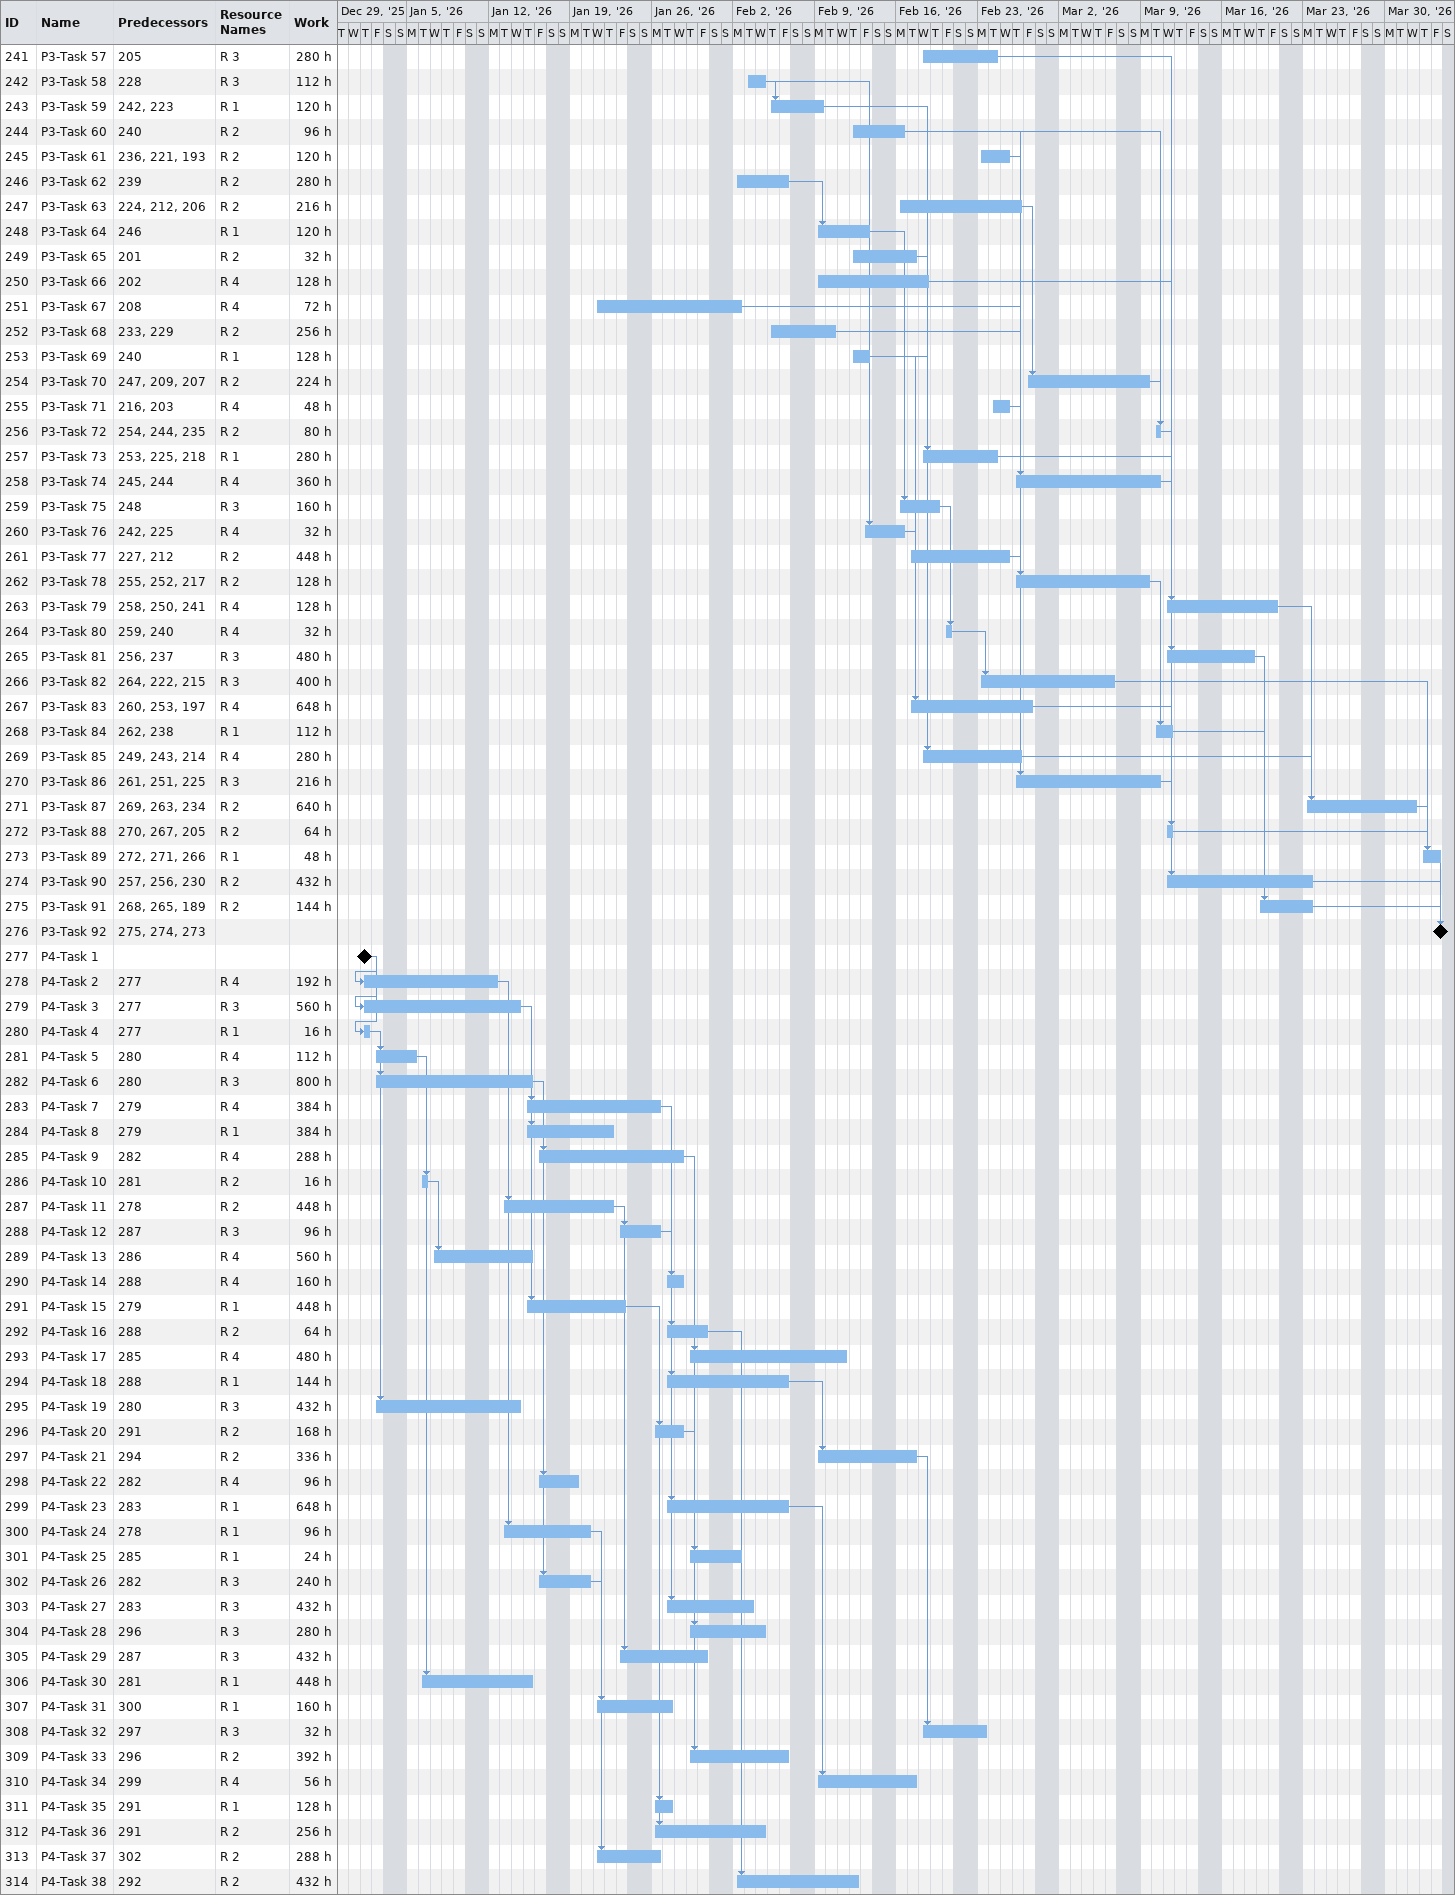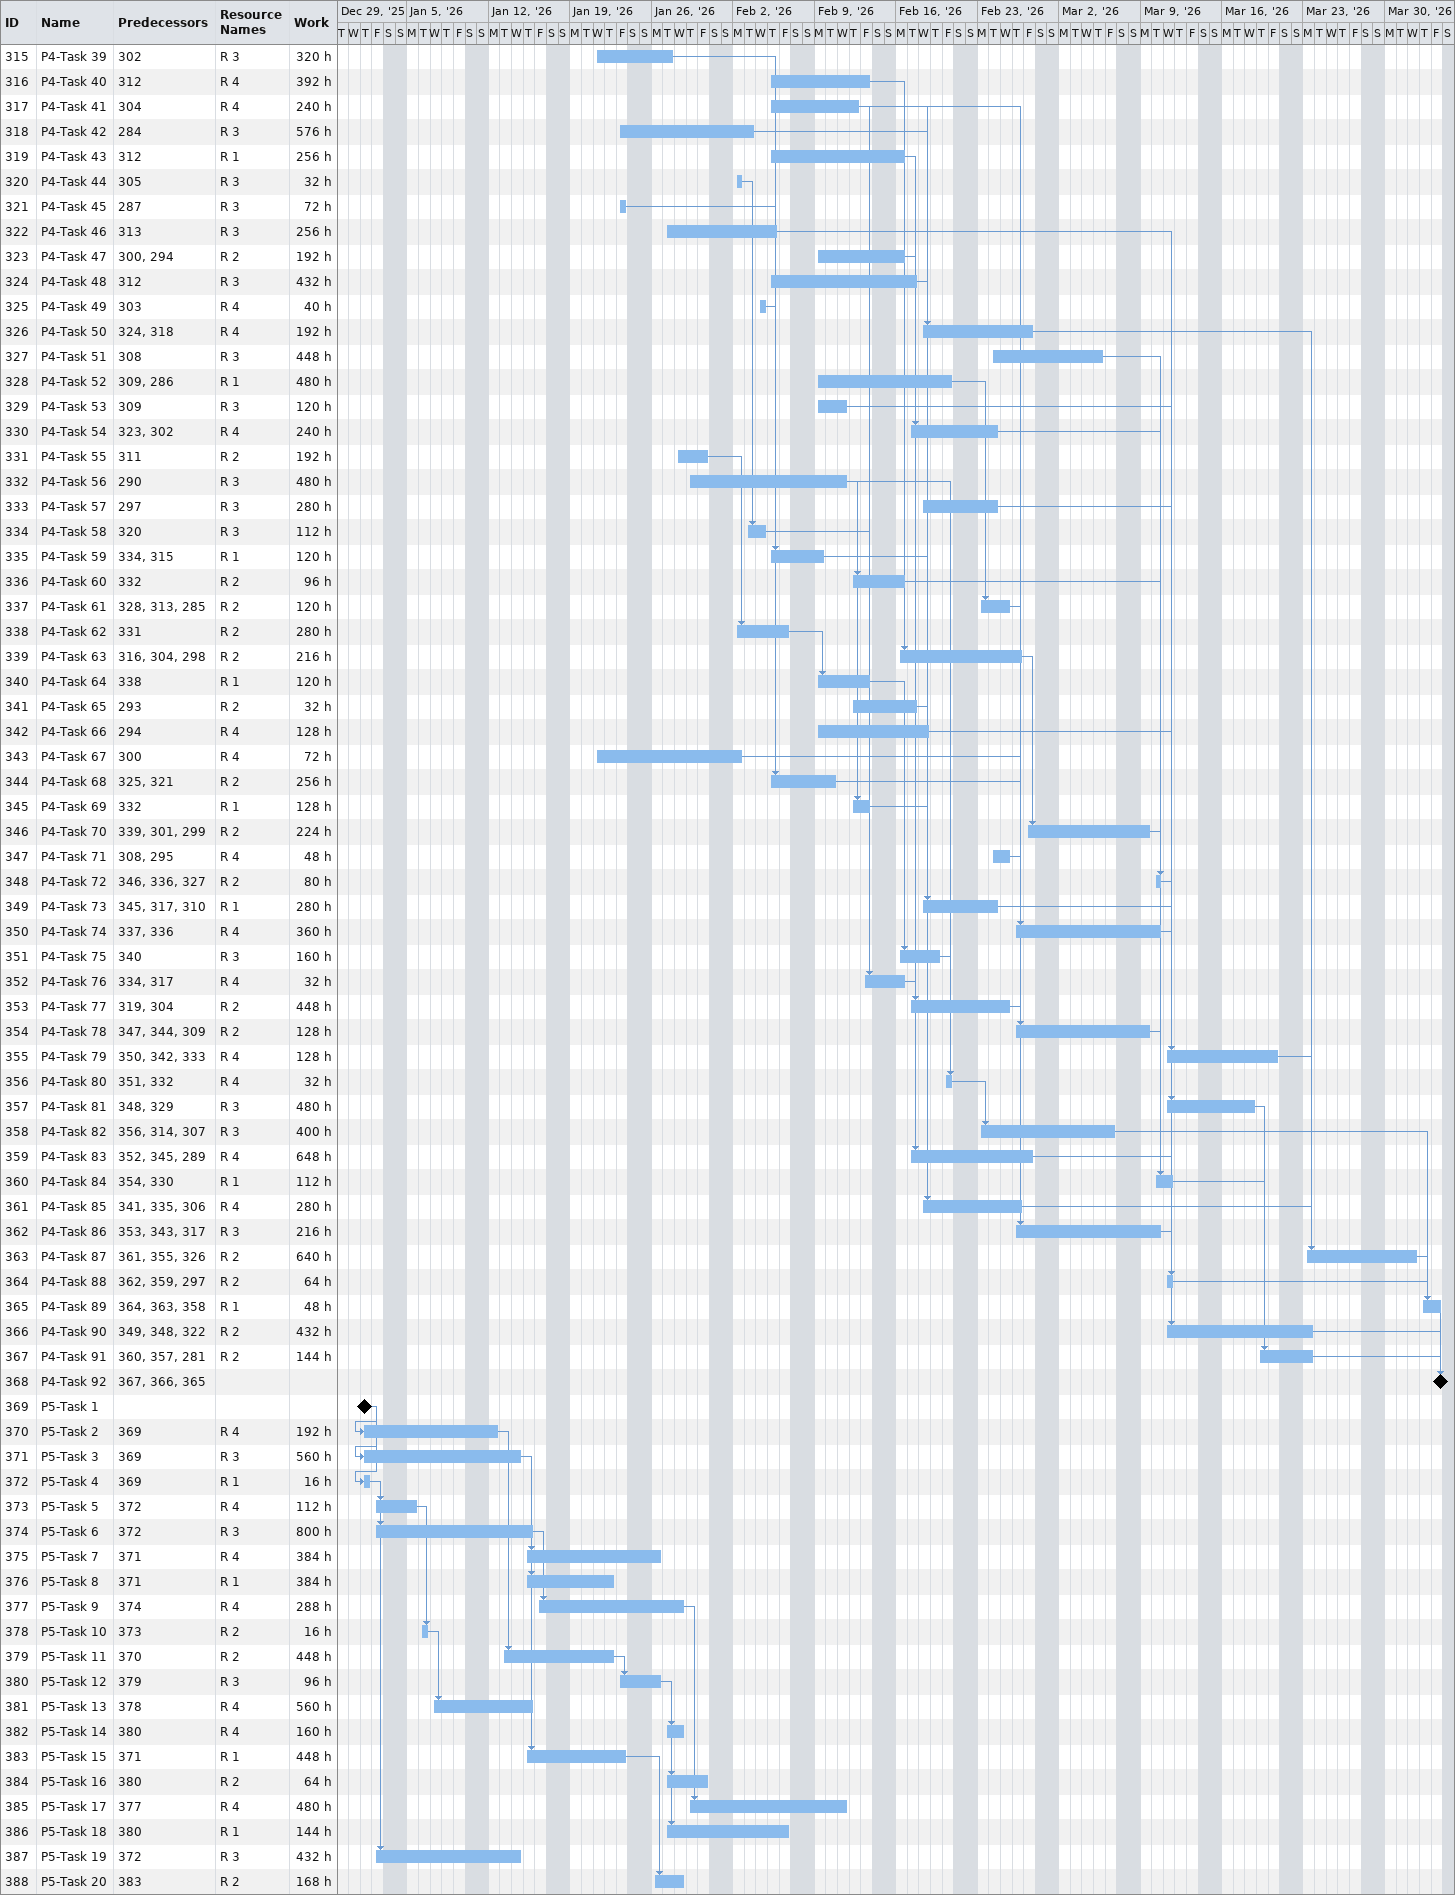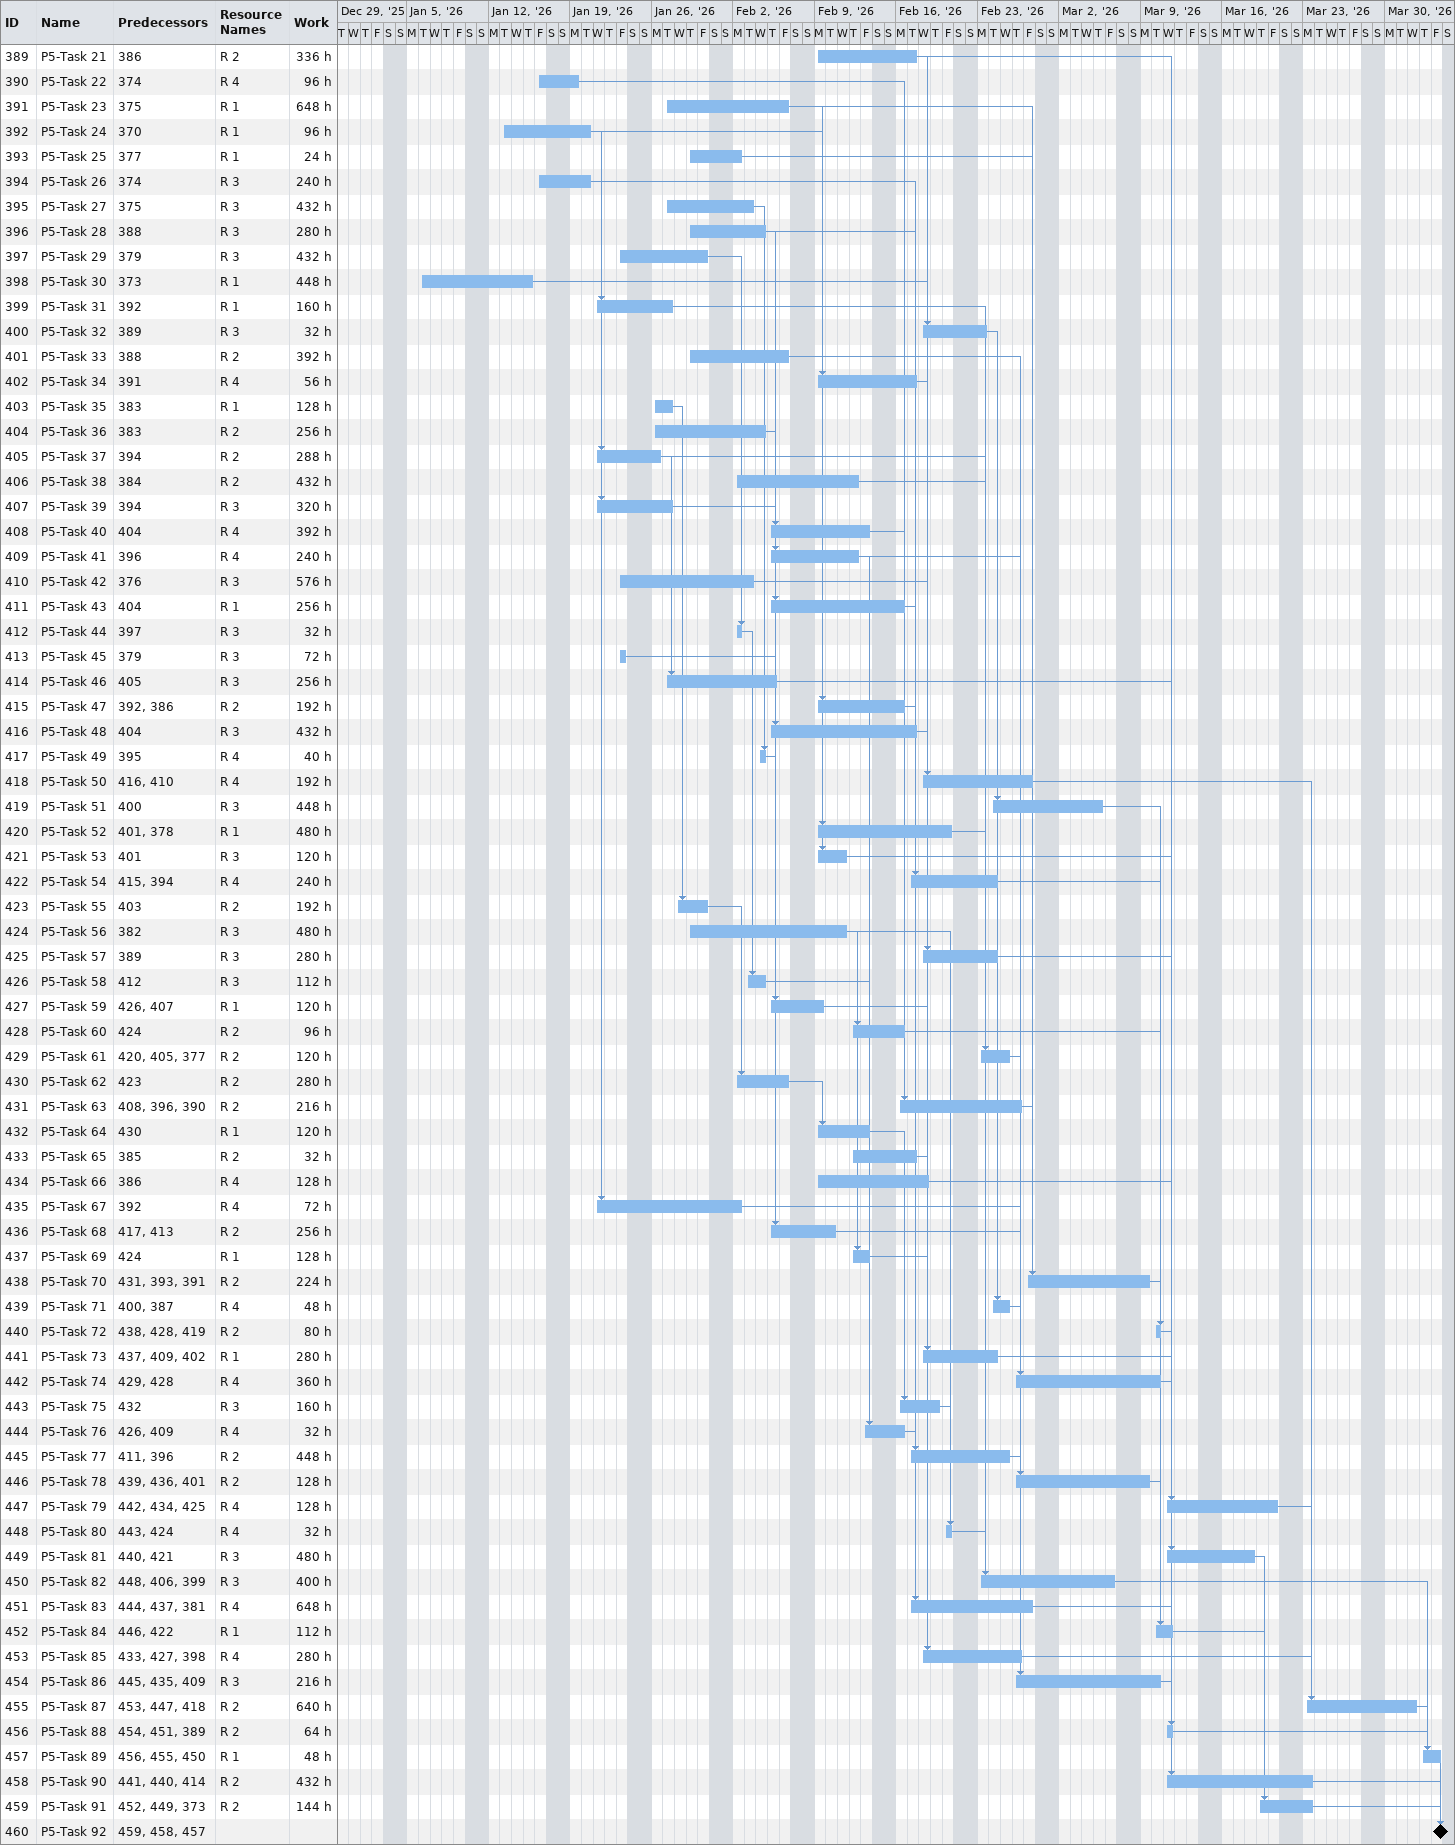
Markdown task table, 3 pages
| ID | Task | Start | Finish | Predecessors | Resources | Work (h) |
|---|---|---|---|---|---|---|
| 241 | P3-Task 57 | 2026-02-18 | 2026-02-24 | 205 | R 3 | 280 |
| 242 | P3-Task 58 | 2026-02-03 | 2026-02-04 | 228 | R 3 | 112 |
| 243 | P3-Task 59 | 2026-02-05 | 2026-02-09 | 242, 223 | R 1 | 120 |
| 244 | P3-Task 60 | 2026-02-12 | 2026-02-16 | 240 | R 2 | 96 |
| 245 | P3-Task 61 | 2026-02-23 | 2026-02-25 | 236, 221, 193 | R 2 | 120 |
| 246 | P3-Task 62 | 2026-02-02 | 2026-02-06 | 239 | R 2 | 280 |
| 247 | P3-Task 63 | 2026-02-16 | 2026-02-26 | 224, 212, 206 | R 2 | 216 |
| 248 | P3-Task 64 | 2026-02-09 | 2026-02-13 | 246 | R 1 | 120 |
| 249 | P3-Task 65 | 2026-02-12 | 2026-02-17 | 201 | R 2 | 32 |
| 250 | P3-Task 66 | 2026-02-09 | 2026-02-18 | 202 | R 4 | 128 |
| 251 | P3-Task 67 | 2026-01-21 | 2026-02-02 | 208 | R 4 | 72 |
| 252 | P3-Task 68 | 2026-02-05 | 2026-02-10 | 233, 229 | R 2 | 256 |
| 253 | P3-Task 69 | 2026-02-12 | 2026-02-13 | 240 | R 1 | 128 |
| 254 | P3-Task 70 | 2026-02-27 | 2026-03-09 | 247, 209, 207 | R 2 | 224 |
| 255 | P3-Task 71 | 2026-02-24 | 2026-02-25 | 216, 203 | R 4 | 48 |
| 256 | P3-Task 72 | 2026-03-10 | 2026-03-10 | 254, 244, 235 | R 2 | 80 |
| 257 | P3-Task 73 | 2026-02-18 | 2026-02-24 | 253, 225, 218 | R 1 | 280 |
| 258 | P3-Task 74 | 2026-02-26 | 2026-03-10 | 245, 244 | R 4 | 360 |
| 259 | P3-Task 75 | 2026-02-16 | 2026-02-19 | 248 | R 3 | 160 |
| 260 | P3-Task 76 | 2026-02-13 | 2026-02-16 | 242, 225 | R 4 | 32 |
| 261 | P3-Task 77 | 2026-02-17 | 2026-02-25 | 227, 212 | R 2 | 448 |
| 262 | P3-Task 78 | 2026-02-26 | 2026-03-09 | 255, 252, 217 | R 2 | 128 |
| 263 | P3-Task 79 | 2026-03-11 | 2026-03-20 | 258, 250, 241 | R 4 | 128 |
| 264 | P3-Task 80 | 2026-02-20 | 2026-02-20 | 259, 240 | R 4 | 32 |
| 265 | P3-Task 81 | 2026-03-11 | 2026-03-18 | 256, 237 | R 3 | 480 |
| 266 | P3-Task 82 | 2026-02-23 | 2026-03-06 | 264, 222, 215 | R 3 | 400 |
| 267 | P3-Task 83 | 2026-02-17 | 2026-02-27 | 260, 253, 197 | R 4 | 648 |
| 268 | P3-Task 84 | 2026-03-10 | 2026-03-11 | 262, 238 | R 1 | 112 |
| 269 | P3-Task 85 | 2026-02-18 | 2026-02-26 | 249, 243, 214 | R 4 | 280 |
| 270 | P3-Task 86 | 2026-02-26 | 2026-03-10 | 261, 251, 225 | R 3 | 216 |
| 271 | P3-Task 87 | 2026-03-23 | 2026-04-01 | 269, 263, 234 | R 2 | 640 |
| 272 | P3-Task 88 | 2026-03-11 | 2026-03-11 | 270, 267, 205 | R 2 | 64 |
| 273 | P3-Task 89 | 2026-04-02 | 2026-04-03 | 272, 271, 266 | R 1 | 48 |
| 274 | P3-Task 90 | 2026-03-11 | 2026-03-23 | 257, 256, 230 | R 2 | 432 |
| 275 | P3-Task 91 | 2026-03-19 | 2026-03-23 | 268, 265, 189 | R 2 | 144 |
| 276 | P3-Task 92 (milestone) | 2026-04-03 | 2026-04-03 | 275, 274, 273 |  |  |
| 277 | P4-Task 1 (milestone) | 2026-01-01 | 2026-01-01 |  |  |  |
| 278 | P4-Task 2 | 2026-01-01 | 2026-01-12 | 277 | R 4 | 192 |
| 279 | P4-Task 3 | 2026-01-01 | 2026-01-14 | 277 | R 3 | 560 |
| 280 | P4-Task 4 | 2026-01-01 | 2026-01-01 | 277 | R 1 | 16 |
| 281 | P4-Task 5 | 2026-01-02 | 2026-01-05 | 280 | R 4 | 112 |
| 282 | P4-Task 6 | 2026-01-02 | 2026-01-15 | 280 | R 3 | 800 |
| 283 | P4-Task 7 | 2026-01-15 | 2026-01-26 | 279 | R 4 | 384 |
| 284 | P4-Task 8 | 2026-01-15 | 2026-01-22 | 279 | R 1 | 384 |
| 285 | P4-Task 9 | 2026-01-16 | 2026-01-28 | 282 | R 4 | 288 |
| 286 | P4-Task 10 | 2026-01-06 | 2026-01-06 | 281 | R 2 | 16 |
| 287 | P4-Task 11 | 2026-01-13 | 2026-01-22 | 278 | R 2 | 448 |
| 288 | P4-Task 12 | 2026-01-23 | 2026-01-26 | 287 | R 3 | 96 |
| 289 | P4-Task 13 | 2026-01-07 | 2026-01-15 | 286 | R 4 | 560 |
| 290 | P4-Task 14 | 2026-01-27 | 2026-01-28 | 288 | R 4 | 160 |
| 291 | P4-Task 15 | 2026-01-15 | 2026-01-23 | 279 | R 1 | 448 |
| 292 | P4-Task 16 | 2026-01-27 | 2026-01-30 | 288 | R 2 | 64 |
| 293 | P4-Task 17 | 2026-01-29 | 2026-02-11 | 285 | R 4 | 480 |
| 294 | P4-Task 18 | 2026-01-27 | 2026-02-06 | 288 | R 1 | 144 |
| 295 | P4-Task 19 | 2026-01-02 | 2026-01-14 | 280 | R 3 | 432 |
| 296 | P4-Task 20 | 2026-01-26 | 2026-01-28 | 291 | R 2 | 168 |
| 297 | P4-Task 21 | 2026-02-09 | 2026-02-17 | 294 | R 2 | 336 |
| 298 | P4-Task 22 | 2026-01-16 | 2026-01-19 | 282 | R 4 | 96 |
| 299 | P4-Task 23 | 2026-01-27 | 2026-02-06 | 283 | R 1 | 648 |
| 300 | P4-Task 24 | 2026-01-13 | 2026-01-20 | 278 | R 1 | 96 |
| 301 | P4-Task 25 | 2026-01-29 | 2026-02-02 | 285 | R 1 | 24 |
| 302 | P4-Task 26 | 2026-01-16 | 2026-01-20 | 282 | R 3 | 240 |
| 303 | P4-Task 27 | 2026-01-27 | 2026-02-03 | 283 | R 3 | 432 |
| 304 | P4-Task 28 | 2026-01-29 | 2026-02-04 | 296 | R 3 | 280 |
| 305 | P4-Task 29 | 2026-01-23 | 2026-01-30 | 287 | R 3 | 432 |
| 306 | P4-Task 30 | 2026-01-06 | 2026-01-15 | 281 | R 1 | 448 |
| 307 | P4-Task 31 | 2026-01-21 | 2026-01-27 | 300 | R 1 | 160 |
| 308 | P4-Task 32 | 2026-02-18 | 2026-02-23 | 297 | R 3 | 32 |
| 309 | P4-Task 33 | 2026-01-29 | 2026-02-06 | 296 | R 2 | 392 |
| 310 | P4-Task 34 | 2026-02-09 | 2026-02-17 | 299 | R 4 | 56 |
| 311 | P4-Task 35 | 2026-01-26 | 2026-01-27 | 291 | R 1 | 128 |
| 312 | P4-Task 36 | 2026-01-26 | 2026-02-04 | 291 | R 2 | 256 |
| 313 | P4-Task 37 | 2026-01-21 | 2026-01-26 | 302 | R 2 | 288 |
| 314 | P4-Task 38 | 2026-02-02 | 2026-02-12 | 292 | R 2 | 432 |
| 315 | P4-Task 39 | 2026-01-21 | 2026-01-27 | 302 | R 3 | 320 |
| 316 | P4-Task 40 | 2026-02-05 | 2026-02-13 | 312 | R 4 | 392 |
| 317 | P4-Task 41 | 2026-02-05 | 2026-02-12 | 304 | R 4 | 240 |
| 318 | P4-Task 42 | 2026-01-23 | 2026-02-03 | 284 | R 3 | 576 |
| 319 | P4-Task 43 | 2026-02-05 | 2026-02-16 | 312 | R 1 | 256 |
| 320 | P4-Task 44 | 2026-02-02 | 2026-02-02 | 305 | R 3 | 32 |
| 321 | P4-Task 45 | 2026-01-23 | 2026-01-23 | 287 | R 3 | 72 |
| 322 | P4-Task 46 | 2026-01-27 | 2026-02-05 | 313 | R 3 | 256 |
| 323 | P4-Task 47 | 2026-02-09 | 2026-02-16 | 300, 294 | R 2 | 192 |
| 324 | P4-Task 48 | 2026-02-05 | 2026-02-17 | 312 | R 3 | 432 |
| 325 | P4-Task 49 | 2026-02-04 | 2026-02-04 | 303 | R 4 | 40 |
| 326 | P4-Task 50 | 2026-02-18 | 2026-02-27 | 324, 318 | R 4 | 192 |
| 327 | P4-Task 51 | 2026-02-24 | 2026-03-05 | 308 | R 3 | 448 |
| 328 | P4-Task 52 | 2026-02-09 | 2026-02-20 | 309, 286 | R 1 | 480 |
| 329 | P4-Task 53 | 2026-02-09 | 2026-02-11 | 309 | R 3 | 120 |
| 330 | P4-Task 54 | 2026-02-17 | 2026-02-24 | 323, 302 | R 4 | 240 |
| 331 | P4-Task 55 | 2026-01-28 | 2026-01-30 | 311 | R 2 | 192 |
| 332 | P4-Task 56 | 2026-01-29 | 2026-02-11 | 290 | R 3 | 480 |
| 333 | P4-Task 57 | 2026-02-18 | 2026-02-24 | 297 | R 3 | 280 |
| 334 | P4-Task 58 | 2026-02-03 | 2026-02-04 | 320 | R 3 | 112 |
| 335 | P4-Task 59 | 2026-02-05 | 2026-02-09 | 334, 315 | R 1 | 120 |
| 336 | P4-Task 60 | 2026-02-12 | 2026-02-16 | 332 | R 2 | 96 |
| 337 | P4-Task 61 | 2026-02-23 | 2026-02-25 | 328, 313, 285 | R 2 | 120 |
| 338 | P4-Task 62 | 2026-02-02 | 2026-02-06 | 331 | R 2 | 280 |
| 339 | P4-Task 63 | 2026-02-16 | 2026-02-26 | 316, 304, 298 | R 2 | 216 |
| 340 | P4-Task 64 | 2026-02-09 | 2026-02-13 | 338 | R 1 | 120 |
| 341 | P4-Task 65 | 2026-02-12 | 2026-02-17 | 293 | R 2 | 32 |
| 342 | P4-Task 66 | 2026-02-09 | 2026-02-18 | 294 | R 4 | 128 |
| 343 | P4-Task 67 | 2026-01-21 | 2026-02-02 | 300 | R 4 | 72 |
| 344 | P4-Task 68 | 2026-02-05 | 2026-02-10 | 325, 321 | R 2 | 256 |
| 345 | P4-Task 69 | 2026-02-12 | 2026-02-13 | 332 | R 1 | 128 |
| 346 | P4-Task 70 | 2026-02-27 | 2026-03-09 | 339, 301, 299 | R 2 | 224 |
| 347 | P4-Task 71 | 2026-02-24 | 2026-02-25 | 308, 295 | R 4 | 48 |
| 348 | P4-Task 72 | 2026-03-10 | 2026-03-10 | 346, 336, 327 | R 2 | 80 |
| 349 | P4-Task 73 | 2026-02-18 | 2026-02-24 | 345, 317, 310 | R 1 | 280 |
| 350 | P4-Task 74 | 2026-02-26 | 2026-03-10 | 337, 336 | R 4 | 360 |
| 351 | P4-Task 75 | 2026-02-16 | 2026-02-19 | 340 | R 3 | 160 |
| 352 | P4-Task 76 | 2026-02-13 | 2026-02-16 | 334, 317 | R 4 | 32 |
| 353 | P4-Task 77 | 2026-02-17 | 2026-02-25 | 319, 304 | R 2 | 448 |
| 354 | P4-Task 78 | 2026-02-26 | 2026-03-09 | 347, 344, 309 | R 2 | 128 |
| 355 | P4-Task 79 | 2026-03-11 | 2026-03-20 | 350, 342, 333 | R 4 | 128 |
| 356 | P4-Task 80 | 2026-02-20 | 2026-02-20 | 351, 332 | R 4 | 32 |
| 357 | P4-Task 81 | 2026-03-11 | 2026-03-18 | 348, 329 | R 3 | 480 |
| 358 | P4-Task 82 | 2026-02-23 | 2026-03-06 | 356, 314, 307 | R 3 | 400 |
| 359 | P4-Task 83 | 2026-02-17 | 2026-02-27 | 352, 345, 289 | R 4 | 648 |
| 360 | P4-Task 84 | 2026-03-10 | 2026-03-11 | 354, 330 | R 1 | 112 |
| 361 | P4-Task 85 | 2026-02-18 | 2026-02-26 | 341, 335, 306 | R 4 | 280 |
| 362 | P4-Task 86 | 2026-02-26 | 2026-03-10 | 353, 343, 317 | R 3 | 216 |
| 363 | P4-Task 87 | 2026-03-23 | 2026-04-01 | 361, 355, 326 | R 2 | 640 |
| 364 | P4-Task 88 | 2026-03-11 | 2026-03-11 | 362, 359, 297 | R 2 | 64 |
| 365 | P4-Task 89 | 2026-04-02 | 2026-04-03 | 364, 363, 358 | R 1 | 48 |
| 366 | P4-Task 90 | 2026-03-11 | 2026-03-23 | 349, 348, 322 | R 2 | 432 |
| 367 | P4-Task 91 | 2026-03-19 | 2026-03-23 | 360, 357, 281 | R 2 | 144 |
| 368 | P4-Task 92 (milestone) | 2026-04-03 | 2026-04-03 | 367, 366, 365 |  |  |
| 369 | P5-Task 1 (milestone) | 2026-01-01 | 2026-01-01 |  |  |  |
| 370 | P5-Task 2 | 2026-01-01 | 2026-01-12 | 369 | R 4 | 192 |
| 371 | P5-Task 3 | 2026-01-01 | 2026-01-14 | 369 | R 3 | 560 |
| 372 | P5-Task 4 | 2026-01-01 | 2026-01-01 | 369 | R 1 | 16 |
| 373 | P5-Task 5 | 2026-01-02 | 2026-01-05 | 372 | R 4 | 112 |
| 374 | P5-Task 6 | 2026-01-02 | 2026-01-15 | 372 | R 3 | 800 |
| 375 | P5-Task 7 | 2026-01-15 | 2026-01-26 | 371 | R 4 | 384 |
| 376 | P5-Task 8 | 2026-01-15 | 2026-01-22 | 371 | R 1 | 384 |
| 377 | P5-Task 9 | 2026-01-16 | 2026-01-28 | 374 | R 4 | 288 |
| 378 | P5-Task 10 | 2026-01-06 | 2026-01-06 | 373 | R 2 | 16 |
| 379 | P5-Task 11 | 2026-01-13 | 2026-01-22 | 370 | R 2 | 448 |
| 380 | P5-Task 12 | 2026-01-23 | 2026-01-26 | 379 | R 3 | 96 |
| 381 | P5-Task 13 | 2026-01-07 | 2026-01-15 | 378 | R 4 | 560 |
| 382 | P5-Task 14 | 2026-01-27 | 2026-01-28 | 380 | R 4 | 160 |
| 383 | P5-Task 15 | 2026-01-15 | 2026-01-23 | 371 | R 1 | 448 |
| 384 | P5-Task 16 | 2026-01-27 | 2026-01-30 | 380 | R 2 | 64 |
| 385 | P5-Task 17 | 2026-01-29 | 2026-02-11 | 377 | R 4 | 480 |
| 386 | P5-Task 18 | 2026-01-27 | 2026-02-06 | 380 | R 1 | 144 |
| 387 | P5-Task 19 | 2026-01-02 | 2026-01-14 | 372 | R 3 | 432 |
| 388 | P5-Task 20 | 2026-01-26 | 2026-01-28 | 383 | R 2 | 168 |
| 389 | P5-Task 21 | 2026-02-09 | 2026-02-17 | 386 | R 2 | 336 |
| 390 | P5-Task 22 | 2026-01-16 | 2026-01-19 | 374 | R 4 | 96 |
| 391 | P5-Task 23 | 2026-01-27 | 2026-02-06 | 375 | R 1 | 648 |
| 392 | P5-Task 24 | 2026-01-13 | 2026-01-20 | 370 | R 1 | 96 |
| 393 | P5-Task 25 | 2026-01-29 | 2026-02-02 | 377 | R 1 | 24 |
| 394 | P5-Task 26 | 2026-01-16 | 2026-01-20 | 374 | R 3 | 240 |
| 395 | P5-Task 27 | 2026-01-27 | 2026-02-03 | 375 | R 3 | 432 |
| 396 | P5-Task 28 | 2026-01-29 | 2026-02-04 | 388 | R 3 | 280 |
| 397 | P5-Task 29 | 2026-01-23 | 2026-01-30 | 379 | R 3 | 432 |
| 398 | P5-Task 30 | 2026-01-06 | 2026-01-15 | 373 | R 1 | 448 |
| 399 | P5-Task 31 | 2026-01-21 | 2026-01-27 | 392 | R 1 | 160 |
| 400 | P5-Task 32 | 2026-02-18 | 2026-02-23 | 389 | R 3 | 32 |
| 401 | P5-Task 33 | 2026-01-29 | 2026-02-06 | 388 | R 2 | 392 |
| 402 | P5-Task 34 | 2026-02-09 | 2026-02-17 | 391 | R 4 | 56 |
| 403 | P5-Task 35 | 2026-01-26 | 2026-01-27 | 383 | R 1 | 128 |
| 404 | P5-Task 36 | 2026-01-26 | 2026-02-04 | 383 | R 2 | 256 |
| 405 | P5-Task 37 | 2026-01-21 | 2026-01-26 | 394 | R 2 | 288 |
| 406 | P5-Task 38 | 2026-02-02 | 2026-02-12 | 384 | R 2 | 432 |
| 407 | P5-Task 39 | 2026-01-21 | 2026-01-27 | 394 | R 3 | 320 |
| 408 | P5-Task 40 | 2026-02-05 | 2026-02-13 | 404 | R 4 | 392 |
| 409 | P5-Task 41 | 2026-02-05 | 2026-02-12 | 396 | R 4 | 240 |
| 410 | P5-Task 42 | 2026-01-23 | 2026-02-03 | 376 | R 3 | 576 |
| 411 | P5-Task 43 | 2026-02-05 | 2026-02-16 | 404 | R 1 | 256 |
| 412 | P5-Task 44 | 2026-02-02 | 2026-02-02 | 397 | R 3 | 32 |
| 413 | P5-Task 45 | 2026-01-23 | 2026-01-23 | 379 | R 3 | 72 |
| 414 | P5-Task 46 | 2026-01-27 | 2026-02-05 | 405 | R 3 | 256 |
| 415 | P5-Task 47 | 2026-02-09 | 2026-02-16 | 392, 386 | R 2 | 192 |
| 416 | P5-Task 48 | 2026-02-05 | 2026-02-17 | 404 | R 3 | 432 |
| 417 | P5-Task 49 | 2026-02-04 | 2026-02-04 | 395 | R 4 | 40 |
| 418 | P5-Task 50 | 2026-02-18 | 2026-02-27 | 416, 410 | R 4 | 192 |
| 419 | P5-Task 51 | 2026-02-24 | 2026-03-05 | 400 | R 3 | 448 |
| 420 | P5-Task 52 | 2026-02-09 | 2026-02-20 | 401, 378 | R 1 | 480 |
| 421 | P5-Task 53 | 2026-02-09 | 2026-02-11 | 401 | R 3 | 120 |
| 422 | P5-Task 54 | 2026-02-17 | 2026-02-24 | 415, 394 | R 4 | 240 |
| 423 | P5-Task 55 | 2026-01-28 | 2026-01-30 | 403 | R 2 | 192 |
| 424 | P5-Task 56 | 2026-01-29 | 2026-02-11 | 382 | R 3 | 480 |
| 425 | P5-Task 57 | 2026-02-18 | 2026-02-24 | 389 | R 3 | 280 |
| 426 | P5-Task 58 | 2026-02-03 | 2026-02-04 | 412 | R 3 | 112 |
| 427 | P5-Task 59 | 2026-02-05 | 2026-02-09 | 426, 407 | R 1 | 120 |
| 428 | P5-Task 60 | 2026-02-12 | 2026-02-16 | 424 | R 2 | 96 |
| 429 | P5-Task 61 | 2026-02-23 | 2026-02-25 | 420, 405, 377 | R 2 | 120 |
| 430 | P5-Task 62 | 2026-02-02 | 2026-02-06 | 423 | R 2 | 280 |
| 431 | P5-Task 63 | 2026-02-16 | 2026-02-26 | 408, 396, 390 | R 2 | 216 |
| 432 | P5-Task 64 | 2026-02-09 | 2026-02-13 | 430 | R 1 | 120 |
| 433 | P5-Task 65 | 2026-02-12 | 2026-02-17 | 385 | R 2 | 32 |
| 434 | P5-Task 66 | 2026-02-09 | 2026-02-18 | 386 | R 4 | 128 |
| 435 | P5-Task 67 | 2026-01-21 | 2026-02-02 | 392 | R 4 | 72 |
| 436 | P5-Task 68 | 2026-02-05 | 2026-02-10 | 417, 413 | R 2 | 256 |
| 437 | P5-Task 69 | 2026-02-12 | 2026-02-13 | 424 | R 1 | 128 |
| 438 | P5-Task 70 | 2026-02-27 | 2026-03-09 | 431, 393, 391 | R 2 | 224 |
| 439 | P5-Task 71 | 2026-02-24 | 2026-02-25 | 400, 387 | R 4 | 48 |
| 440 | P5-Task 72 | 2026-03-10 | 2026-03-10 | 438, 428, 419 | R 2 | 80 |
| 441 | P5-Task 73 | 2026-02-18 | 2026-02-24 | 437, 409, 402 | R 1 | 280 |
| 442 | P5-Task 74 | 2026-02-26 | 2026-03-10 | 429, 428 | R 4 | 360 |
| 443 | P5-Task 75 | 2026-02-16 | 2026-02-19 | 432 | R 3 | 160 |
| 444 | P5-Task 76 | 2026-02-13 | 2026-02-16 | 426, 409 | R 4 | 32 |
| 445 | P5-Task 77 | 2026-02-17 | 2026-02-25 | 411, 396 | R 2 | 448 |
| 446 | P5-Task 78 | 2026-02-26 | 2026-03-09 | 439, 436, 401 | R 2 | 128 |
| 447 | P5-Task 79 | 2026-03-11 | 2026-03-20 | 442, 434, 425 | R 4 | 128 |
| 448 | P5-Task 80 | 2026-02-20 | 2026-02-20 | 443, 424 | R 4 | 32 |
| 449 | P5-Task 81 | 2026-03-11 | 2026-03-18 | 440, 421 | R 3 | 480 |
| 450 | P5-Task 82 | 2026-02-23 | 2026-03-06 | 448, 406, 399 | R 3 | 400 |
| 451 | P5-Task 83 | 2026-02-17 | 2026-02-27 | 444, 437, 381 | R 4 | 648 |
| 452 | P5-Task 84 | 2026-03-10 | 2026-03-11 | 446, 422 | R 1 | 112 |
| 453 | P5-Task 85 | 2026-02-18 | 2026-02-26 | 433, 427, 398 | R 4 | 280 |
| 454 | P5-Task 86 | 2026-02-26 | 2026-03-10 | 445, 435, 409 | R 3 | 216 |
| 455 | P5-Task 87 | 2026-03-23 | 2026-04-01 | 453, 447, 418 | R 2 | 640 |
| 456 | P5-Task 88 | 2026-03-11 | 2026-03-11 | 454, 451, 389 | R 2 | 64 |
| 457 | P5-Task 89 | 2026-04-02 | 2026-04-03 | 456, 455, 450 | R 1 | 48 |
| 458 | P5-Task 90 | 2026-03-11 | 2026-03-23 | 441, 440, 414 | R 2 | 432 |
| 459 | P5-Task 91 | 2026-03-19 | 2026-03-23 | 452, 449, 373 | R 2 | 144 |
| 460 | P5-Task 92 (milestone) | 2026-04-03 | 2026-04-03 | 459, 458, 457 |  |  |
